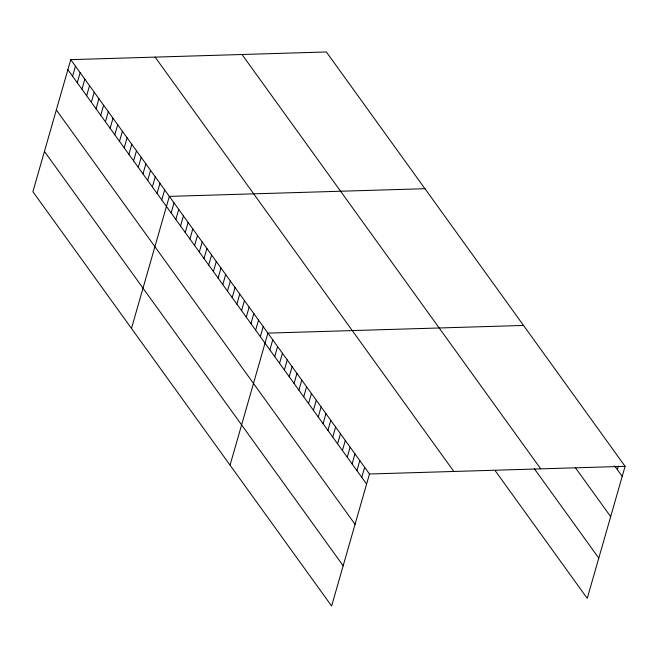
<?xml version="1.0" encoding="UTF-8"?>
<svg xmlns="http://www.w3.org/2000/svg" width="658" height="658" viewBox="0 0 658 658"><rect width="100%" height="100%" fill="white"/><g stroke="black" fill="none" stroke-linecap="round" stroke-linejoin="round"><path stroke-width="0.99" d="M70.76 59.639L32.9 191.675L331.624 606.026L369.483 473.999L70.76 59.639L326.376 51.974L625.1 466.325L587.24 598.361L495.351 470.898M72.569 76.213L75.456 66.154M77.266 82.727L80.144 72.668M81.954 89.241L84.841 79.174M86.65 95.747L89.537 85.688M91.347 102.261L94.234 92.202M96.043 108.776L98.922 98.708M100.732 115.282L103.619 105.222M105.428 121.796L108.315 111.737M110.125 128.31L113.012 118.243M114.813 134.816L117.7 124.757M119.509 141.33L122.396 131.263M124.206 147.836L127.093 137.777M128.902 154.35L131.781 144.291M133.59 160.865L136.477 150.797M138.287 167.371L141.174 157.311M142.983 173.885L145.87 163.826M147.68 180.399L150.559 170.332M152.368 186.905L155.255 176.846M157.065 193.419L159.952 183.36M161.761 199.933L164.648 189.866M131.477 328.408L169.336 196.38L424.953 188.706M171.146 212.953L174.033 202.894M175.842 219.468L178.729 209.4M180.539 225.974L183.426 215.914M185.235 232.488L188.114 222.42M189.923 238.994L192.81 228.935M194.62 245.508L197.507 235.449M199.316 252.022L202.203 241.955M204.005 258.528L206.892 248.469M208.701 265.042L211.588 254.983M213.398 271.557L216.285 261.489M218.094 278.063L220.973 268.003M222.782 284.577L225.669 274.518M227.479 291.091L230.366 281.024M232.175 297.597L235.062 287.538M236.872 304.111L239.751 294.052M241.56 310.625L244.447 300.558M246.256 317.131L249.143 307.072M250.953 323.646L253.84 313.578M255.649 330.151L258.528 320.092M260.338 336.666L263.225 326.607M230.061 465.148L267.921 333.113L523.529 325.447M269.87 349.883L272.757 339.824M274.707 356.595L277.594 346.536M279.543 363.306L282.43 353.239M284.379 370.01L287.266 359.951M289.216 376.721L292.103 366.662M294.052 383.433L296.939 373.366M298.888 390.136L301.775 380.077M303.725 396.848L306.612 386.781M308.561 403.551L311.448 393.492M313.397 410.263L316.284 400.204M318.233 416.975L321.12 406.907M323.07 423.678L325.957 413.619M327.906 430.39L330.793 420.33M332.742 437.101L335.629 427.034M337.579 443.805L340.466 433.745M342.415 450.516L345.302 440.457M347.26 457.228L350.138 447.16M352.096 463.931L354.975 453.872M356.932 470.643L359.811 460.575M361.768 477.346L364.647 467.287M617.377 469.68L618.43 466.02M369.483 473.999L625.1 466.325M614.695 465.954L622.213 476.392M575.207 467.443L610.673 516.637M242.021 54.507L540.744 468.858M534.296 468.66L598.78 558.107M155.115 57.114L453.839 471.465M67.873 69.707L366.605 484.058M56.333 109.952L355.057 524.311M44.44 151.422L343.172 565.773"/></g></svg>
